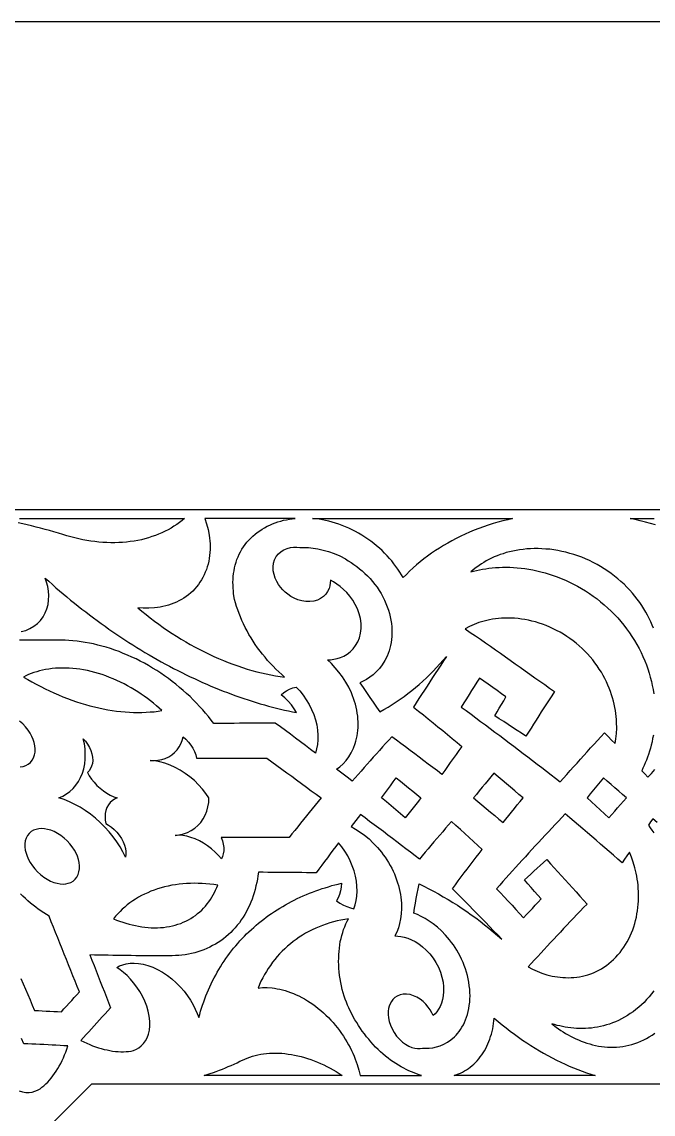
# Model space of a CAD drawing. Extents: x -535 to 1345, y -535 to 535.
# Drawn here: x -157.1 to -47.1, y 344.8 to 535 of the extents above; entities that cross this region are included whole.
import ezdxf

# ---------------------------------------------------------------- set-up
doc = ezdxf.new("R2010")
doc.units = 0
doc.layers.add('LAYER_1', color=18, linetype='CONTINUOUS')
doc.layers.add('LAYER_10', color=174, linetype='CONTINUOUS')

msp = doc.modelspace()

# ---------------------------------------------------------------- linework, layer by layer
at = {"layer": 'LAYER_1'}
for points in [[(-535, 0), (-535, -221.6), (-221.6, -535), (0, -535), (221.6, -535), (535, -221.6), (535, 0), (535, 221.6), (221.6, 535), (0, 535), (-221.6, 535), (-535, 221.6)], [(-109.47, 448.5), (-110.46, 448.5), (-111.44, 448.5), (-112.43, 448.5), (-113.41, 448.5), (-114.4, 448.5), (-115.38, 448.5), (-116.37, 448.5), (-117.35, 448.5), (-118.34, 448.5), (-119.32, 448.5), (-120.3, 448.5), (-121.29, 448.5), (-122.27, 448.5), (-123.26, 448.5), (-124.24, 448.5), (-125.23, 448.5), (-124.91, 447.56), (-124.65, 446.6), (-124.45, 445.61), (-124.39, 445.1), (-124.33, 444.6), (-124.3, 444.09), (-124.28, 443.59), (-124.29, 443.08), (-124.31, 442.57), (-124.37, 442.07), (-124.43, 441.56), (-124.53, 441.07), (-124.63, 440.57), (-124.78, 440.09), (-124.92, 439.61), (-125.12, 439.14), (-125.31, 438.68), (-125.54, 438.24), (-125.78, 437.8), (-126.05, 437.39), (-126.33, 436.98), (-126.65, 436.6), (-126.96, 436.22), (-127.32, 435.87), (-127.67, 435.53), (-128.06, 435.22), (-128.44, 434.91), (-128.86, 434.65), (-129.27, 434.38), (-129.71, 434.16), (-130.15, 433.93), (-130.61, 433.74), (-131.07, 433.56), (-131.54, 433.42), (-132.01, 433.27), (-132.5, 433.17), (-132.98, 433.07), (-133.47, 433), (-133.96, 432.94), (-134.94, 432.88), (-135.92, 432.89), (-136.89, 432.96), (-136.17, 432.37), (-135.45, 431.77), (-134.71, 431.2), (-133.98, 430.63), (-133.22, 430.08), (-132.46, 429.53), (-131.69, 429), (-130.91, 428.48), (-130.12, 427.98), (-129.33, 427.48), (-128.53, 427.01), (-127.73, 426.54), (-126.91, 426.1), (-126.1, 425.66), (-125.28, 425.25), (-124.46, 424.85), (-123.63, 424.47), (-122.8, 424.1), (-121.97, 423.76), (-121.14, 423.42), (-120.31, 423.12), (-119.48, 422.81), (-118.65, 422.55), (-117.82, 422.28), (-116.99, 422.05), (-116.17, 421.82), (-115.35, 421.62), (-114.53, 421.43), (-113.72, 421.27), (-112.9, 421.11), (-112.1, 420.99), (-111.3, 420.87), (-111.81, 421.33), (-112.32, 421.79), (-112.82, 422.27), (-113.31, 422.76), (-113.79, 423.27), (-114.26, 423.79), (-114.71, 424.33), (-115.16, 424.86), (-115.59, 425.42), (-116.01, 425.98), (-116.41, 426.56), (-116.8, 427.14), (-117.16, 427.73), (-117.53, 428.32), (-117.85, 428.92), (-118.18, 429.52), (-118.47, 430.13), (-118.75, 430.74), (-119, 431.35), (-119.25, 431.96), (-119.46, 432.57), (-119.67, 433.18), (-119.84, 433.79), (-120.01, 434.39), (-120.18, 435.38), (-120.23, 435.89), (-120.28, 436.39), (-120.29, 436.89), (-120.31, 437.4), (-120.28, 437.9), (-120.26, 438.41), (-120.19, 438.91), (-120.12, 439.41), (-120.02, 439.9), (-119.91, 440.39), (-119.76, 440.87), (-119.6, 441.34), (-119.41, 441.8), (-119.22, 442.26), (-118.98, 442.7), (-118.74, 443.14), (-118.46, 443.55), (-118.18, 443.97), (-117.87, 444.35), (-117.55, 444.74), (-117.19, 445.09), (-116.84, 445.45), (-116.45, 445.76), (-116.06, 446.08), (-115.65, 446.37), (-115.23, 446.65), (-114.79, 446.9), (-114.34, 447.15), (-113.88, 447.35), (-113.42, 447.56), (-112.94, 447.74), (-112.46, 447.91), (-111.97, 448.04), (-111.48, 448.18), (-110.98, 448.27), (-110.48, 448.37)], [(-71.58, 448.5), (-72.44, 448.29), (-73.29, 448.09), (-74.14, 447.85), (-74.99, 447.61), (-75.82, 447.34), (-76.65, 447.07), (-77.46, 446.76), (-78.27, 446.46), (-79.07, 446.12), (-79.86, 445.78), (-80.63, 445.41), (-81.41, 445.04), (-82.15, 444.63), (-82.9, 444.23), (-83.62, 443.8), (-84.34, 443.36), (-85.04, 442.9), (-85.73, 442.44), (-86.4, 441.95), (-87.06, 441.46), (-87.7, 440.94), (-88.33, 440.42), (-88.93, 439.88), (-89.53, 439.34), (-90.1, 438.77), (-90.67, 438.2), (-90.96, 438.69), (-91.25, 439.18), (-91.58, 439.67), (-91.91, 440.15), (-92.28, 440.63), (-92.64, 441.1), (-93.05, 441.56), (-93.45, 442.02), (-93.89, 442.47), (-94.33, 442.91), (-94.8, 443.33), (-95.27, 443.75), (-95.77, 444.15), (-96.27, 444.54), (-96.79, 444.91), (-97.32, 445.27), (-97.86, 445.6), (-98.41, 445.94), (-98.97, 446.24), (-99.53, 446.53), (-100.1, 446.79), (-100.68, 447.05), (-101.26, 447.28), (-101.84, 447.5), (-102.42, 447.68), (-103, 447.87), (-103.58, 448.01), (-104.16, 448.15), (-104.73, 448.26), (-105.3, 448.36), (-105.86, 448.43), (-106.42, 448.5), (-105.4, 448.5), (-104.37, 448.5), (-103.35, 448.5), (-102.32, 448.5), (-101.3, 448.5), (-100.27, 448.5), (-99.25, 448.5), (-98.22, 448.5), (-97.2, 448.5), (-96.17, 448.5), (-95.15, 448.5), (-94.12, 448.5), (-93.1, 448.5), (-92.07, 448.5), (-91.05, 448.5), (-90.02, 448.5), (-89, 448.5), (-87.97, 448.5), (-86.95, 448.5), (-85.93, 448.5), (-84.9, 448.5), (-83.88, 448.5), (-82.85, 448.5), (-81.83, 448.5), (-80.8, 448.5), (-79.78, 448.5), (-78.75, 448.5), (-77.73, 448.5), (-76.7, 448.5), (-75.68, 448.5), (-74.65, 448.5), (-73.63, 448.5), (-72.6, 448.5)], [(-83.12, 424.44), (-83.61, 423.7), (-84.1, 422.97), (-84.58, 422.24), (-85.06, 421.51), (-85.54, 420.78), (-86.02, 420.04), (-86.49, 419.31), (-86.96, 418.58), (-87.43, 417.85), (-87.9, 417.12), (-88.37, 416.38), (-88.83, 415.65), (-87.98, 414.97), (-87.13, 414.28), (-86.29, 413.6), (-85.44, 412.92), (-84.6, 412.23), (-83.76, 411.55), (-82.93, 410.86), (-82.09, 410.18), (-81.26, 409.49), (-80.43, 408.81), (-80.94, 408.11), (-81.44, 407.42), (-81.94, 406.72), (-82.44, 406.02), (-82.93, 405.33), (-83.42, 404.63), (-83.91, 403.93), (-84.7, 404.53), (-85.48, 405.13), (-86.27, 405.73), (-87.06, 406.32), (-87.85, 406.92), (-88.64, 407.52), (-89.43, 408.12), (-90.23, 408.71), (-91.03, 409.31), (-91.83, 409.91), (-92.63, 410.5), (-93.17, 409.91), (-93.71, 409.31), (-94.25, 408.71), (-94.79, 408.11), (-95.32, 407.51), (-95.85, 406.91), (-96.38, 406.32), (-96.91, 405.72), (-97.43, 405.12), (-97.96, 404.52), (-98.48, 403.92), (-99, 403.32), (-99.52, 402.73), (-100.2, 403.25), (-100.88, 403.78), (-101.57, 404.3), (-102.25, 404.83), (-101.68, 405.27), (-101.12, 405.78), (-100.61, 406.36), (-100.13, 407), (-99.7, 407.7), (-99.32, 408.47), (-99.01, 409.3), (-98.89, 409.74), (-98.76, 410.18), (-98.68, 410.65), (-98.6, 411.11), (-98.55, 411.59), (-98.51, 412.08), (-98.5, 412.58), (-98.5, 413.07), (-98.53, 413.58), (-98.57, 414.09), (-98.65, 414.6), (-98.73, 415.11), (-98.85, 415.63), (-98.97, 416.14), (-99.13, 416.64), (-99.29, 417.15), (-99.48, 417.64), (-99.68, 418.14), (-100.14, 419.1), (-100.66, 420.02), (-101.23, 420.9), (-101.84, 421.72), (-102.49, 422.5), (-103.16, 423.22), (-103.86, 423.88), (-103.3, 423.9), (-102.73, 423.97), (-102.14, 424.09), (-101.55, 424.28), (-100.97, 424.54), (-100.4, 424.87), (-99.86, 425.29), (-99.37, 425.78), (-98.93, 426.36), (-98.56, 427.02), (-98.27, 427.74), (-98.08, 428.52), (-97.98, 429.35), (-97.99, 430.2), (-98.11, 431.06), (-98.32, 431.92), (-98.62, 432.75), (-99, 433.54), (-99.44, 434.29), (-99.94, 434.97), (-100.47, 435.6), (-101.03, 436.15), (-101.61, 436.65), (-102.19, 437.08), (-102.76, 437.44), (-103.32, 437.76), (-103.34, 437.27), (-103.42, 436.78), (-103.57, 436.28), (-103.81, 435.79), (-104.13, 435.33), (-104.53, 434.91), (-105.03, 434.56), (-105.6, 434.28), (-106.23, 434.1), (-106.91, 434.02), (-107.61, 434.04), (-108.31, 434.15), (-108.98, 434.35), (-109.63, 434.62), (-110.22, 434.94), (-110.75, 435.3), (-111.22, 435.69), (-111.63, 436.09), (-112.01, 436.52), (-112.36, 437), (-112.68, 437.54), (-112.95, 438.12), (-113.15, 438.75), (-113.28, 439.4), (-113.3, 440.06), (-113.23, 440.7), (-113.05, 441.31), (-112.76, 441.87), (-112.38, 442.35), (-111.93, 442.75), (-111.42, 443.07), (-110.87, 443.29), (-110.3, 443.43), (-109.74, 443.49), (-109.18, 443.49), (-108.66, 443.44), (-107.93, 443.45), (-107.16, 443.42), (-106.35, 443.34), (-105.49, 443.2), (-104.59, 443), (-103.66, 442.74), (-102.69, 442.39), (-101.71, 441.97), (-100.71, 441.45), (-100.21, 441.15), (-99.71, 440.85), (-99.22, 440.5), (-98.73, 440.16), (-98.25, 439.76), (-97.77, 439.37), (-97.31, 438.94), (-96.85, 438.5), (-96.42, 438.02), (-95.99, 437.55), (-95.6, 437.03), (-95.21, 436.52), (-94.86, 435.98), (-94.51, 435.43), (-94.21, 434.87), (-93.91, 434.3), (-93.66, 433.72), (-93.42, 433.13), (-93.23, 432.54), (-93.04, 431.95), (-92.91, 431.36), (-92.78, 430.77), (-92.71, 430.19), (-92.63, 429.61), (-92.62, 429.05), (-92.6, 428.49), (-92.64, 427.95), (-92.68, 427.41), (-92.76, 426.9), (-92.85, 426.39), (-92.98, 425.91), (-93.11, 425.43), (-93.28, 424.99), (-93.45, 424.55), (-93.85, 423.75), (-94.3, 423.02), (-94.8, 422.37), (-95.33, 421.79), (-95.89, 421.28), (-96.46, 420.85), (-97.03, 420.47), (-97.61, 420.16), (-98.19, 419.89), (-97.62, 419.04), (-97.04, 418.19), (-96.47, 417.34), (-95.89, 416.5), (-95.31, 415.66), (-94.73, 414.82), (-94.01, 415.24), (-93.28, 415.66), (-92.58, 416.11), (-91.87, 416.56), (-91.19, 417.04), (-90.5, 417.52), (-89.83, 418.03), (-89.16, 418.54), (-88.52, 419.08), (-87.87, 419.61), (-87.24, 420.18), (-86.61, 420.74), (-86.01, 421.34), (-85.4, 421.93), (-84.82, 422.54), (-84.24, 423.16), (-83.68, 423.8)], [(-53.73, 409.29), (-53.59, 410.15), (-53.5, 411.05), (-53.45, 411.99), (-53.46, 412.98), (-53.5, 413.49), (-53.53, 414), (-53.6, 414.52), (-53.67, 415.05), (-53.77, 415.59), (-53.87, 416.14), (-54.02, 416.69), (-54.16, 417.24), (-54.34, 417.8), (-54.52, 418.36), (-54.75, 418.93), (-54.97, 419.49), (-55.24, 420.05), (-55.51, 420.62), (-55.82, 421.17), (-56.13, 421.73), (-56.49, 422.28), (-56.84, 422.82), (-57.24, 423.35), (-57.64, 423.88), (-58.08, 424.39), (-58.52, 424.9), (-59, 425.38), (-59.48, 425.87), (-60, 426.32), (-60.51, 426.77), (-61.05, 427.18), (-61.6, 427.6), (-62.17, 427.97), (-62.74, 428.35), (-63.33, 428.68), (-63.92, 429.02), (-64.53, 429.31), (-65.13, 429.6), (-65.75, 429.84), (-66.36, 430.08), (-66.98, 430.28), (-67.6, 430.48), (-68.21, 430.63), (-68.83, 430.78), (-69.44, 430.89), (-70.04, 430.99), (-70.64, 431.06), (-71.23, 431.12), (-71.81, 431.14), (-72.39, 431.16), (-72.95, 431.15), (-73.51, 431.13), (-74.04, 431.08), (-74.57, 431.03), (-75.08, 430.94), (-75.59, 430.86), (-76.07, 430.75), (-76.56, 430.63), (-77.46, 430.36), (-78.31, 430.04), (-79.1, 429.68), (-79.84, 429.28), (-78.96, 428.67), (-78.08, 428.07), (-77.2, 427.46), (-76.33, 426.85), (-75.46, 426.24), (-74.59, 425.64), (-73.72, 425.03), (-72.85, 424.42), (-71.99, 423.81), (-71.13, 423.2), (-70.27, 422.6), (-69.41, 421.99), (-68.56, 421.38), (-67.7, 420.77), (-66.85, 420.16), (-66, 419.56), (-65.16, 418.95), (-64.31, 418.34), (-64.77, 417.63), (-65.23, 416.93), (-65.69, 416.22), (-66.14, 415.52), (-66.59, 414.81), (-67.04, 414.11), (-67.49, 413.4), (-67.94, 412.7), (-68.38, 411.99), (-68.82, 411.29), (-69.26, 410.58), (-70.03, 411.09), (-70.8, 411.6), (-71.58, 412.11), (-72.35, 412.61), (-73.13, 413.12), (-73.91, 413.63), (-74.68, 414.14), (-74.3, 414.8), (-73.91, 415.46), (-73.52, 416.12), (-73.13, 416.77), (-72.74, 417.43), (-73.5, 417.98), (-74.27, 418.53), (-75.04, 419.07), (-75.82, 419.62), (-76.59, 420.16), (-77.37, 420.71), (-77.82, 419.99), (-78.28, 419.26), (-78.73, 418.54), (-79.18, 417.82), (-79.63, 417.1), (-80.07, 416.37), (-80.52, 415.65), (-79.67, 415.03), (-78.83, 414.41), (-78, 413.79), (-77.16, 413.17), (-76.33, 412.55), (-75.5, 411.93), (-74.67, 411.31), (-73.84, 410.69), (-73.02, 410.07), (-72.19, 409.45), (-71.37, 408.83), (-70.55, 408.21), (-69.74, 407.59), (-68.92, 406.97), (-68.11, 406.35), (-67.3, 405.73), (-66.5, 405.11), (-65.69, 404.49), (-64.89, 403.87), (-64.09, 403.25), (-63.29, 402.63), (-62.71, 403.29), (-62.13, 403.94), (-61.54, 404.6), (-60.96, 405.25), (-60.37, 405.91), (-59.78, 406.56), (-59.18, 407.22), (-58.59, 407.87), (-57.99, 408.53), (-57.39, 409.18), (-56.79, 409.84), (-56.19, 410.49), (-55.58, 411.15), (-54.96, 410.53), (-54.34, 409.91)], [(-156.8, 420.89), (-156.06, 420.46), (-155.32, 420.03), (-154.56, 419.63), (-153.8, 419.22), (-153.03, 418.85), (-152.27, 418.47), (-151.49, 418.12), (-150.71, 417.78), (-149.93, 417.46), (-149.15, 417.15), (-148.37, 416.87), (-147.58, 416.59), (-146.8, 416.34), (-146.01, 416.1), (-145.23, 415.89), (-144.45, 415.68), (-143.67, 415.51), (-142.89, 415.33), (-142.12, 415.2), (-141.35, 415.06), (-140.59, 414.97), (-139.83, 414.87), (-139.08, 414.81), (-138.33, 414.75), (-137.6, 414.73), (-136.86, 414.71), (-136.15, 414.73), (-135.43, 414.75), (-134.73, 414.8), (-134.03, 414.85), (-133.35, 414.94), (-132.67, 415.03), (-133.16, 415.46), (-133.64, 415.9), (-134.16, 416.32), (-134.67, 416.74), (-135.21, 417.15), (-135.75, 417.55), (-136.32, 417.93), (-136.88, 418.32), (-137.47, 418.67), (-138.06, 419.03), (-138.66, 419.37), (-139.27, 419.7), (-139.89, 420), (-140.52, 420.3), (-141.15, 420.57), (-141.79, 420.83), (-142.43, 421.07), (-143.07, 421.3), (-143.72, 421.49), (-144.37, 421.69), (-145.02, 421.85), (-145.66, 422), (-146.31, 422.12), (-146.95, 422.23), (-147.58, 422.31), (-148.22, 422.39), (-148.84, 422.42), (-149.46, 422.46), (-150.06, 422.45), (-150.66, 422.45), (-151.24, 422.41), (-151.82, 422.36), (-152.38, 422.28), (-152.94, 422.2), (-153.46, 422.09), (-153.99, 421.97), (-154.49, 421.82), (-154.99, 421.67), (-155.46, 421.49), (-155.93, 421.31), (-156.37, 421.1)], [(-146.37, 410.14), (-145.98, 409.69), (-145.63, 409.18), (-145.31, 408.64), (-145.06, 408.07), (-144.87, 407.49), (-144.76, 406.91), (-144.74, 406.35), (-144.79, 405.82), (-144.92, 405.35), (-145.11, 404.93), (-145.36, 404.57), (-145.66, 404.28), (-145.33, 403.7), (-144.94, 403.12), (-144.49, 402.56), (-144, 402.02), (-143.46, 401.52), (-142.88, 401.06), (-142.29, 400.66), (-141.69, 400.32), (-141.08, 400.05), (-140.49, 399.84), (-140.93, 399.63), (-141.34, 399.35), (-141.7, 399.01), (-142.01, 398.61), (-142.25, 398.15), (-142.43, 397.65), (-142.54, 397.12), (-142.58, 396.55), (-142.55, 395.98), (-142.46, 395.4), (-141.96, 395.1), (-141.46, 394.75), (-140.98, 394.33), (-140.52, 393.85), (-140.1, 393.32), (-139.73, 392.76), (-139.43, 392.19), (-139.2, 391.6), (-139.05, 391.03), (-138.97, 390.49), (-138.96, 389.99), (-139.02, 389.53), (-139.46, 390.42), (-139.97, 391.31), (-140.55, 392.2), (-141.18, 393.07), (-141.87, 393.93), (-142.62, 394.75), (-143.42, 395.54), (-144.26, 396.29), (-145.13, 396.98), (-146.03, 397.62), (-146.94, 398.2), (-147.87, 398.71), (-148.79, 399.15), (-149.71, 399.53), (-150.62, 399.84), (-149.94, 400.15), (-149.31, 400.52), (-148.71, 400.97), (-148.15, 401.48), (-147.65, 402.05), (-147.21, 402.69), (-146.84, 403.38), (-146.53, 404.13), (-146.29, 404.92), (-146.13, 405.75), (-146.04, 406.6), (-146.02, 407.48), (-146.07, 408.36), (-146.19, 409.25)], [(-104.95, 399.84), (-105.47, 399.21), (-105.98, 398.58), (-106.49, 397.95), (-107, 397.32), (-107.51, 396.7), (-108.02, 396.07), (-108.52, 395.44), (-109.02, 394.81), (-109.52, 394.18), (-110.02, 393.55), (-110.51, 392.93), (-111.42, 392.93), (-112.33, 392.93), (-113.24, 392.93), (-114.15, 392.93), (-115.06, 392.93), (-115.97, 392.93), (-116.88, 392.93), (-117.79, 392.93), (-118.7, 392.93), (-119.61, 392.93), (-120.52, 392.93), (-121.43, 392.93), (-122.34, 392.93), (-122.13, 392.36), (-121.98, 391.78), (-121.9, 391.2), (-121.9, 390.64), (-121.98, 390.12), (-122.12, 389.64), (-122.32, 389.21), (-122.85, 389.82), (-123.42, 390.41), (-124.05, 390.97), (-124.72, 391.48), (-125.42, 391.94), (-126.14, 392.35), (-126.88, 392.69), (-127.62, 392.95), (-128.35, 393.15), (-129.06, 393.27), (-129.75, 393.32), (-130.39, 393.31), (-129.66, 393.4), (-128.93, 393.57), (-128.24, 393.82), (-127.58, 394.14), (-126.97, 394.54), (-126.42, 395.02), (-125.92, 395.57), (-125.5, 396.18), (-125.14, 396.84), (-124.87, 397.55), (-124.66, 398.29), (-124.53, 399.06), (-124.48, 399.84), (-125.02, 400.62), (-125.63, 401.38), (-126.3, 402.13), (-127.03, 402.84), (-127.82, 403.5), (-128.64, 404.11), (-129.5, 404.65), (-130.38, 405.13), (-131.27, 405.53), (-132.16, 405.86), (-133.04, 406.1), (-133.9, 406.27), (-134.72, 406.37), (-134.04, 406.35), (-133.37, 406.4), (-132.72, 406.53), (-132.09, 406.72), (-131.5, 406.99), (-130.96, 407.33), (-130.47, 407.73), (-130.04, 408.19), (-129.68, 408.71), (-129.38, 409.26), (-129.16, 409.85), (-129, 410.47), (-128.51, 410.04), (-128.05, 409.56), (-127.64, 409.03), (-127.29, 408.47), (-127, 407.89), (-126.78, 407.31), (-126.64, 406.75), (-125.7, 406.75), (-124.76, 406.75), (-123.81, 406.75), (-122.87, 406.75), (-121.93, 406.75), (-120.99, 406.75), (-120.05, 406.75), (-119.11, 406.75), (-118.16, 406.75), (-117.22, 406.75), (-116.28, 406.75), (-115.34, 406.75), (-114.4, 406.75), (-113.53, 406.12), (-112.66, 405.49), (-111.8, 404.86), (-110.93, 404.23), (-110.07, 403.61), (-109.21, 402.98), (-108.36, 402.35), (-107.5, 401.72), (-106.65, 401.09), (-105.8, 400.47)], [(-69.77, 399.84), (-70.49, 400.45), (-71.21, 401.07), (-71.93, 401.68), (-72.66, 402.3), (-73.38, 402.91), (-74.11, 403.53), (-74.84, 404.15), (-75.36, 403.53), (-75.87, 402.91), (-76.38, 402.3), (-76.89, 401.68), (-77.4, 401.07), (-77.9, 400.45), (-78.4, 399.84), (-77.66, 399.22), (-76.92, 398.61), (-76.18, 397.99), (-75.44, 397.37), (-74.71, 396.76), (-73.98, 396.14), (-73.24, 395.53), (-72.75, 396.14), (-72.26, 396.76), (-71.77, 397.37), (-71.27, 397.99), (-70.77, 398.61), (-70.27, 399.22)], [(-87.55, 399.84), (-88.01, 399.26), (-88.46, 398.68), (-88.92, 398.1), (-89.37, 397.52), (-89.83, 396.94), (-90.28, 396.36), (-91.09, 397.05), (-91.92, 397.75), (-92.74, 398.44), (-93.57, 399.14), (-94.4, 399.84), (-93.89, 400.53), (-93.39, 401.23), (-92.88, 401.93), (-92.37, 402.62), (-91.86, 403.32), (-91.14, 402.74), (-90.42, 402.16), (-89.7, 401.58), (-88.98, 401), (-88.26, 400.42)], [(-51.77, 399.84), (-52.43, 400.42), (-53.09, 401), (-53.76, 401.58), (-54.43, 402.16), (-55.1, 402.74), (-55.77, 403.32), (-56.34, 402.62), (-56.91, 401.93), (-57.48, 401.23), (-58.05, 400.53), (-58.62, 399.84), (-57.85, 399.14), (-57.08, 398.44), (-56.32, 397.75), (-55.56, 397.05), (-54.81, 396.36), (-54.3, 396.94), (-53.8, 397.52), (-53.29, 398.1), (-52.79, 398.68), (-52.28, 399.26)], [(-76.9, 390.86), (-77.65, 391.56), (-78.41, 392.26), (-79.16, 392.95), (-79.92, 393.65), (-80.68, 394.35), (-81.45, 395.04), (-82.21, 395.74), (-82.73, 395.14), (-83.25, 394.54), (-83.76, 393.95), (-84.28, 393.35), (-84.79, 392.75), (-85.3, 392.16), (-85.81, 391.56), (-86.31, 390.96), (-86.81, 390.36), (-87.32, 389.77), (-87.82, 389.17), (-88.59, 389.77), (-89.37, 390.37), (-90.16, 390.96), (-90.94, 391.56), (-91.73, 392.16), (-92.52, 392.76), (-93.31, 393.36), (-94.1, 393.96), (-94.89, 394.55), (-95.69, 395.15), (-96.49, 395.75), (-97.29, 396.35), (-98.09, 396.95), (-98.5, 396.42), (-98.91, 395.9), (-99.32, 395.37), (-99.73, 394.85), (-98.95, 394.4), (-98.16, 393.89), (-97.38, 393.32), (-96.6, 392.68), (-95.85, 391.97), (-95.12, 391.2), (-94.43, 390.37), (-94.11, 389.93), (-93.78, 389.49), (-93.48, 389.03), (-93.19, 388.56), (-92.92, 388.08), (-92.65, 387.6), (-92.42, 387.1), (-92.18, 386.6), (-91.99, 386.09), (-91.79, 385.58), (-91.63, 385.07), (-91.46, 384.56), (-91.34, 384.05), (-91.22, 383.54), (-91.13, 383.03), (-91.05, 382.52), (-91, 382.03), (-90.95, 381.53), (-90.93, 380.57), (-90.98, 379.65), (-91.1, 378.78), (-91.27, 377.95), (-91.49, 377.18), (-91.77, 376.46), (-92.08, 375.8), (-91.58, 375.78), (-91.03, 375.71), (-90.46, 375.58), (-89.85, 375.39), (-89.22, 375.14), (-88.57, 374.8), (-87.91, 374.39), (-87.26, 373.89), (-86.62, 373.31), (-86.01, 372.66), (-85.45, 371.93), (-84.95, 371.15), (-84.51, 370.33), (-84.16, 369.47), (-83.89, 368.61), (-83.71, 367.75), (-83.62, 366.92), (-83.6, 366.13), (-83.66, 365.39), (-83.79, 364.7), (-83.98, 364.08), (-84.21, 363.52), (-84.48, 363.03), (-84.77, 362.6), (-85.09, 362.23), (-85.42, 361.92), (-85.64, 362.4), (-85.93, 362.9), (-86.27, 363.4), (-86.68, 363.89), (-87.15, 364.35), (-87.67, 364.76), (-88.25, 365.12), (-88.85, 365.39), (-89.46, 365.57), (-90.07, 365.66), (-90.65, 365.64), (-91.19, 365.52), (-91.67, 365.33), (-92.08, 365.06), (-92.43, 364.73), (-92.7, 364.37), (-92.92, 363.98), (-93.07, 363.59), (-93.18, 363.16), (-93.25, 362.67), (-93.26, 362.14), (-93.21, 361.55), (-93.08, 360.92), (-92.88, 360.27), (-92.59, 359.62), (-92.23, 358.97), (-91.8, 358.36), (-91.31, 357.81), (-90.78, 357.32), (-90.23, 356.92), (-89.68, 356.61), (-89.13, 356.38), (-88.61, 356.24), (-88.13, 356.18), (-87.69, 356.18), (-87.29, 356.24), (-86.7, 356.22), (-86.1, 356.25), (-85.48, 356.33), (-84.85, 356.47), (-84.21, 356.67), (-83.57, 356.94), (-82.94, 357.28), (-82.32, 357.71), (-81.72, 358.22), (-81.44, 358.52), (-81.16, 358.82), (-80.9, 359.17), (-80.64, 359.52), (-80.41, 359.91), (-80.17, 360.3), (-79.97, 360.74), (-79.77, 361.17), (-79.61, 361.65), (-79.45, 362.13), (-79.33, 362.64), (-79.2, 363.15), (-79.13, 363.7), (-79.06, 364.24), (-79.03, 364.81), (-79, 365.37), (-79.03, 365.96), (-79.05, 366.54), (-79.13, 367.13), (-79.2, 367.72), (-79.33, 368.31), (-79.45, 368.9), (-79.62, 369.48), (-79.79, 370.06), (-80, 370.62), (-80.22, 371.18), (-80.47, 371.72), (-80.72, 372.26), (-81, 372.77), (-81.29, 373.29), (-81.6, 373.76), (-81.91, 374.24), (-82.24, 374.68), (-82.57, 375.12), (-83.26, 375.93), (-83.97, 376.66), (-84.69, 377.31), (-85.41, 377.88), (-86.12, 378.39), (-86.83, 378.83), (-87.51, 379.2), (-88.17, 379.52), (-88.81, 379.78), (-88.67, 380.63), (-88.52, 381.48), (-88.38, 382.33), (-88.22, 383.17), (-88.05, 384.01), (-87.89, 384.86), (-87.03, 384.44), (-86.18, 384.02), (-85.34, 383.57), (-84.5, 383.12), (-83.66, 382.63), (-82.83, 382.15), (-82.01, 381.64), (-81.19, 381.13), (-80.39, 380.6), (-79.58, 380.06), (-78.79, 379.49), (-78, 378.93), (-77.23, 378.34), (-76.46, 377.75), (-75.71, 377.13), (-74.95, 376.52), (-74.22, 375.88), (-73.49, 375.24), (-74.19, 375.97), (-74.9, 376.7), (-75.6, 377.43), (-76.31, 378.17), (-77.03, 378.9), (-77.74, 379.63), (-78.46, 380.36), (-79.17, 381.09), (-79.9, 381.83), (-80.62, 382.56), (-81.34, 383.29), (-82.07, 384.02), (-81.56, 384.71), (-81.06, 385.39), (-80.54, 386.07), (-80.03, 386.76), (-79.52, 387.44), (-79, 388.13), (-78.48, 388.81), (-77.95, 389.49), (-77.43, 390.18)], [(-51.25, 390.39), (-51.67, 389.77), (-52.1, 389.15), (-52.52, 388.53), (-53.27, 389.18), (-54.02, 389.84), (-54.77, 390.49), (-55.52, 391.15), (-56.28, 391.8), (-57.04, 392.46), (-57.8, 393.11), (-58.56, 393.77), (-59.33, 394.42), (-60.09, 395.08), (-60.86, 395.73), (-61.63, 396.39), (-62.41, 397.04), (-63, 396.42), (-63.59, 395.8), (-64.18, 395.18), (-64.76, 394.56), (-65.35, 393.94), (-65.93, 393.32), (-66.51, 392.7), (-67.08, 392.08), (-67.66, 391.46), (-68.23, 390.84), (-68.8, 390.22), (-69.37, 389.6), (-69.94, 388.98), (-70.5, 388.36), (-71.06, 387.74), (-71.62, 387.12), (-72.18, 386.5), (-72.74, 385.88), (-73.29, 385.26), (-73.84, 384.64), (-74.39, 384.02), (-73.71, 383.3), (-73.04, 382.58), (-72.36, 381.85), (-71.69, 381.13), (-71.02, 380.41), (-70.36, 379.69), (-69.69, 378.96), (-69.18, 379.51), (-68.67, 380.05), (-68.15, 380.6), (-67.64, 381.15), (-67.12, 381.69), (-66.6, 382.24), (-67.19, 382.9), (-67.77, 383.56), (-68.35, 384.22), (-68.94, 384.88), (-69.53, 385.54), (-68.98, 386.05), (-68.42, 386.55), (-67.87, 387.06), (-67.32, 387.57), (-66.76, 388.07), (-66.2, 388.58), (-65.64, 389.09), (-64.99, 388.38), (-64.35, 387.68), (-63.7, 386.97), (-63.06, 386.27), (-62.42, 385.56), (-61.78, 384.86), (-61.15, 384.15), (-60.51, 383.45), (-59.88, 382.74), (-59.25, 382.04), (-58.62, 381.33), (-59.21, 380.73), (-59.8, 380.12), (-60.38, 379.51), (-60.97, 378.9), (-61.55, 378.29), (-62.12, 377.69), (-62.7, 377.08), (-63.27, 376.47), (-63.84, 375.86), (-64.41, 375.25), (-64.98, 374.65), (-65.54, 374.04), (-66.11, 373.43), (-66.67, 372.82), (-67.22, 372.21), (-67.78, 371.61), (-68.33, 371), (-68.89, 370.39), (-68.12, 370), (-67.31, 369.64), (-66.48, 369.32), (-65.61, 369.04), (-65.16, 368.93), (-64.71, 368.81), (-64.24, 368.73), (-63.78, 368.65), (-63.31, 368.59), (-62.83, 368.54), (-62.35, 368.53), (-61.87, 368.51), (-61.38, 368.53), (-60.9, 368.55), (-60.41, 368.62), (-59.92, 368.68), (-59.43, 368.79), (-58.94, 368.89), (-58.46, 369.04), (-57.98, 369.2), (-57.5, 369.39), (-57.03, 369.59), (-56.57, 369.83), (-56.11, 370.08), (-55.67, 370.37), (-55.23, 370.66), (-54.81, 370.99), (-54.39, 371.32), (-53.99, 371.7), (-53.6, 372.08), (-53.24, 372.49), (-52.87, 372.91), (-52.54, 373.36), (-52.21, 373.81), (-51.92, 374.29), (-51.62, 374.77), (-51.36, 375.28), (-51.1, 375.79), (-50.88, 376.32), (-50.66, 376.85), (-50.48, 377.4), (-50.3, 377.94), (-50.16, 378.5), (-50.02, 379.06), (-49.92, 379.62), (-49.82, 380.18), (-49.76, 380.75), (-49.69, 381.31), (-49.67, 381.87), (-49.64, 382.43), (-49.65, 382.98), (-49.65, 383.54), (-49.69, 384.08), (-49.73, 384.62), (-49.8, 385.15), (-49.87, 385.68), (-49.96, 386.19), (-50.06, 386.7), (-50.3, 387.68), (-50.58, 388.63), (-50.9, 389.53)], [(-149.91, 384.84), (-149.44, 384.87), (-148.99, 384.97), (-148.55, 385.13), (-148.15, 385.36), (-147.8, 385.67), (-147.51, 386.04), (-147.29, 386.48), (-147.13, 386.96), (-147.05, 387.48), (-147.05, 388.02), (-147.11, 388.58), (-147.23, 389.13), (-147.41, 389.66), (-147.64, 390.19), (-147.93, 390.74), (-148.29, 391.3), (-148.71, 391.84), (-149.19, 392.36), (-149.71, 392.84), (-150.28, 393.28), (-150.86, 393.65), (-151.46, 393.96), (-152.05, 394.19), (-152.62, 394.35), (-153.16, 394.45), (-153.66, 394.48), (-154.14, 394.45), (-154.61, 394.35), (-155.06, 394.19), (-155.46, 393.96), (-155.82, 393.65), (-156.12, 393.28), (-156.34, 392.84), (-156.49, 392.36), (-156.56, 391.84), (-156.56, 391.3), (-156.49, 390.74), (-156.35, 390.19), (-156.17, 389.66), (-155.92, 389.13), (-155.62, 388.58), (-155.25, 388.02), (-154.82, 387.48), (-154.34, 386.96), (-153.81, 386.48), (-153.24, 386.04), (-152.66, 385.67), (-152.07, 385.36), (-151.49, 385.13), (-150.93, 384.97), (-150.4, 384.87)], [(-101.89, 392.03), (-102.38, 391.38), (-102.88, 390.73), (-103.37, 390.07), (-103.86, 389.42), (-104.35, 388.76), (-104.83, 388.11), (-105.32, 387.45), (-105.8, 386.8), (-106.64, 386.8), (-107.48, 386.81), (-108.32, 386.82), (-109.16, 386.83), (-110, 386.83), (-110.84, 386.84), (-111.68, 386.85), (-112.52, 386.85), (-113.36, 386.86), (-114.2, 386.87), (-115.04, 386.88), (-115.88, 386.88), (-115.97, 386.28), (-116.05, 385.68), (-116.17, 385.09), (-116.29, 384.5), (-116.45, 383.91), (-116.6, 383.33), (-116.79, 382.77), (-116.98, 382.2), (-117.21, 381.65), (-117.43, 381.11), (-117.69, 380.58), (-117.95, 380.05), (-118.24, 379.55), (-118.54, 379.05), (-118.86, 378.58), (-119.19, 378.1), (-119.55, 377.66), (-119.91, 377.22), (-120.3, 376.81), (-120.69, 376.4), (-121.1, 376.02), (-121.52, 375.64), (-121.97, 375.3), (-122.41, 374.96), (-122.88, 374.66), (-123.35, 374.36), (-123.84, 374.1), (-124.34, 373.84), (-124.85, 373.61), (-125.36, 373.39), (-125.89, 373.21), (-126.42, 373.03), (-126.96, 372.88), (-127.51, 372.74), (-128.06, 372.64), (-128.62, 372.53), (-129.19, 372.47), (-129.75, 372.4), (-130.32, 372.37), (-130.89, 372.34), (-131.69, 372.34), (-132.48, 372.34), (-133.27, 372.34), (-134.06, 372.34), (-134.86, 372.34), (-135.65, 372.34), (-136.44, 372.35), (-137.24, 372.35), (-138.04, 372.36), (-138.83, 372.37), (-139.63, 372.38), (-140.42, 372.38), (-141.22, 372.4), (-142.02, 372.42), (-142.82, 372.43), (-143.62, 372.45), (-144.42, 372.46), (-145.22, 372.48), (-144.86, 371.56), (-144.5, 370.64), (-144.14, 369.72), (-143.78, 368.8), (-143.42, 367.88), (-143.06, 366.96), (-142.7, 366.04), (-142.35, 365.12), (-141.99, 364.2), (-141.63, 363.28), (-142.11, 362.76), (-142.58, 362.24), (-143.06, 361.72), (-143.53, 361.2), (-144, 360.68), (-144.47, 360.16), (-144.94, 359.64), (-145.4, 359.12), (-145.86, 358.61), (-146.32, 358.09), (-146.78, 357.57), (-146.28, 357.33), (-145.77, 357.09), (-145.26, 356.88), (-144.75, 356.67), (-144.25, 356.49), (-143.74, 356.31), (-143.24, 356.17), (-142.74, 356.03), (-142.24, 355.93), (-141.75, 355.82), (-141.26, 355.75), (-140.78, 355.69), (-140.31, 355.66), (-139.84, 355.62), (-139.39, 355.63), (-138.93, 355.64), (-138.5, 355.68), (-138.06, 355.72), (-137.6, 355.86), (-137.13, 356.05), (-136.69, 356.31), (-136.27, 356.64), (-135.88, 357.04), (-135.53, 357.51), (-135.24, 358.07), (-135.01, 358.7), (-134.85, 359.4), (-134.78, 360.16), (-134.78, 360.97), (-134.88, 361.82), (-135.06, 362.69), (-135.32, 363.57), (-135.66, 364.45), (-136.07, 365.3), (-136.54, 366.12), (-137.05, 366.89), (-137.6, 367.61), (-138.18, 368.28), (-138.76, 368.88), (-139.36, 369.42), (-139.95, 369.9), (-140.53, 370.32), (-140.04, 370.57), (-139.49, 370.79), (-138.89, 370.94), (-138.23, 371.04), (-137.51, 371.06), (-136.75, 371.01), (-135.95, 370.87), (-135.12, 370.65), (-134.27, 370.34), (-133.42, 369.94), (-132.57, 369.47), (-131.73, 368.92), (-130.93, 368.3), (-130.17, 367.62), (-129.46, 366.9), (-128.81, 366.15), (-128.22, 365.37), (-127.7, 364.59), (-127.25, 363.81), (-126.86, 363.04), (-126.53, 362.29), (-126.27, 361.56), (-126.1, 362.12), (-125.94, 362.67), (-125.78, 363.22), (-125.59, 363.76), (-125.4, 364.3), (-125.21, 364.84), (-125, 365.37), (-124.78, 365.9), (-124.56, 366.43), (-124.32, 366.94), (-124.08, 367.46), (-123.84, 367.97), (-123.58, 368.47), (-123.31, 368.97), (-123.04, 369.46), (-122.75, 369.95), (-122.46, 370.43), (-122.17, 370.91), (-121.85, 371.38), (-121.53, 371.84), (-121.22, 372.3), (-120.88, 372.75), (-120.53, 373.2), (-120.19, 373.64), (-119.83, 374.07), (-119.46, 374.49), (-119.09, 374.92), (-118.71, 375.33), (-118.32, 375.73), (-117.93, 376.14), (-117.52, 376.52), (-117.1, 376.91), (-116.69, 377.29), (-116.26, 377.66), (-115.83, 378.02), (-115.39, 378.38), (-114.94, 378.72), (-114.49, 379.06), (-114.03, 379.4), (-113.56, 379.72), (-113.09, 380.04), (-112.61, 380.35), (-112.12, 380.65), (-111.63, 380.94), (-111.14, 381.24), (-110.63, 381.51), (-110.12, 381.77), (-109.62, 382.04), (-109.09, 382.29), (-108.57, 382.53), (-108.05, 382.78), (-107.51, 383), (-106.97, 383.22), (-106.43, 383.44), (-105.88, 383.64), (-105.34, 383.83), (-104.78, 384.03), (-104.22, 384.2), (-103.66, 384.37), (-103.1, 384.55), (-102.53, 384.69), (-101.96, 384.84), (-101.39, 384.99), (-101.44, 384.3), (-101.55, 383.64), (-101.72, 383), (-101.96, 382.42), (-102.26, 381.88), (-101.68, 381.5), (-101.07, 381.17), (-100.46, 380.9), (-99.85, 380.68), (-99.24, 380.52), (-99.01, 381.21), (-98.83, 381.96), (-98.72, 382.75), (-98.68, 383.58), (-98.7, 384.44), (-98.79, 385.32), (-98.96, 386.22), (-99.2, 387.12), (-99.51, 388.01), (-99.88, 388.88), (-100.31, 389.73), (-100.79, 390.54), (-101.32, 391.31)], [(-122.96, 384.65), (-123.65, 384.73), (-124.33, 384.82), (-125.01, 384.88), (-125.69, 384.93), (-126.37, 384.94), (-127.04, 384.96), (-127.71, 384.94), (-128.38, 384.92), (-129.04, 384.86), (-129.69, 384.8), (-130.33, 384.71), (-130.98, 384.61), (-131.6, 384.47), (-132.23, 384.34), (-132.83, 384.17), (-133.44, 384), (-134.02, 383.79), (-134.6, 383.58), (-135.16, 383.33), (-135.71, 383.09), (-136.24, 382.81), (-136.77, 382.53), (-137.27, 382.21), (-137.77, 381.9), (-138.24, 381.55), (-138.71, 381.2), (-139.14, 380.83), (-139.58, 380.45), (-139.98, 380.05), (-140.38, 379.64), (-140.75, 379.21), (-141.11, 378.78), (-140.58, 378.57), (-140.04, 378.36), (-139.49, 378.18), (-138.94, 378), (-138.39, 377.85), (-137.84, 377.7), (-137.29, 377.59), (-136.73, 377.47), (-136.18, 377.39), (-135.63, 377.31), (-135.08, 377.27), (-134.53, 377.22), (-133.99, 377.22), (-133.45, 377.22), (-132.92, 377.25), (-132.39, 377.29), (-131.88, 377.36), (-131.36, 377.44), (-130.86, 377.56), (-130.36, 377.67), (-129.89, 377.83), (-129.41, 377.98), (-128.95, 378.18), (-128.5, 378.37), (-128.07, 378.61), (-127.64, 378.84), (-127.24, 379.11), (-126.83, 379.37), (-126.46, 379.68), (-126.09, 379.98), (-125.75, 380.31), (-125.41, 380.64), (-125.1, 381), (-124.79, 381.36), (-124.51, 381.74), (-124.23, 382.12), (-123.99, 382.53), (-123.75, 382.93), (-123.53, 383.35), (-123.32, 383.78), (-123.14, 384.21)], [(-100.18, 378.8), (-100.84, 378.68), (-101.5, 378.56), (-102.14, 378.4), (-102.79, 378.24), (-103.43, 378.05), (-104.06, 377.86), (-104.68, 377.63), (-105.3, 377.4), (-105.89, 377.13), (-106.49, 376.86), (-107.07, 376.56), (-107.65, 376.25), (-108.2, 375.91), (-108.75, 375.57), (-109.28, 375.2), (-109.8, 374.83), (-110.3, 374.42), (-110.8, 374.01), (-111.27, 373.57), (-111.73, 373.13), (-112.17, 372.66), (-112.6, 372.19), (-113.01, 371.7), (-113.41, 371.2), (-113.78, 370.67), (-114.15, 370.15), (-114.48, 369.6), (-114.82, 369.05), (-115.12, 368.47), (-115.42, 367.9), (-115.68, 367.31), (-115.94, 366.72), (-115.17, 366.79), (-114.36, 366.8), (-113.5, 366.74), (-113.06, 366.68), (-112.61, 366.61), (-112.15, 366.51), (-111.69, 366.41), (-111.21, 366.27), (-110.74, 366.13), (-110.26, 365.95), (-109.77, 365.78), (-109.29, 365.56), (-108.8, 365.34), (-108.31, 365.08), (-107.82, 364.82), (-107.34, 364.52), (-106.86, 364.22), (-106.38, 363.89), (-105.91, 363.55), (-105.45, 363.18), (-104.99, 362.81), (-104.55, 362.41), (-104.1, 362.01), (-103.68, 361.58), (-103.26, 361.15), (-102.86, 360.7), (-102.47, 360.25), (-102.1, 359.78), (-101.73, 359.31), (-101.39, 358.82), (-101.06, 358.34), (-100.75, 357.84), (-100.44, 357.35), (-100.17, 356.85), (-99.9, 356.35), (-99.66, 355.85), (-99.42, 355.35), (-99.21, 354.86), (-99, 354.36), (-98.65, 353.38), (-98.36, 352.43), (-98.12, 351.5), (-97.36, 351.5), (-96.6, 351.5), (-95.83, 351.5), (-95.07, 351.5), (-94.31, 351.5), (-93.54, 351.5), (-92.78, 351.5), (-92.02, 351.5), (-91.25, 351.5), (-90.49, 351.5), (-89.73, 351.5), (-88.96, 351.5), (-88.2, 351.5), (-87.44, 351.5), (-87.87, 351.63), (-88.31, 351.76), (-88.76, 351.93), (-89.2, 352.1), (-89.65, 352.3), (-90.11, 352.51), (-90.56, 352.75), (-91.02, 352.99), (-91.48, 353.27), (-91.93, 353.55), (-92.39, 353.86), (-92.84, 354.17), (-93.29, 354.52), (-93.74, 354.87), (-94.17, 355.25), (-94.61, 355.63), (-95.03, 356.04), (-95.46, 356.45), (-95.86, 356.89), (-96.27, 357.33), (-96.66, 357.79), (-97.04, 358.25), (-97.4, 358.73), (-97.77, 359.2), (-98.1, 359.7), (-98.44, 360.19), (-98.75, 360.7), (-99.06, 361.2), (-99.34, 361.71), (-99.62, 362.22), (-99.86, 362.73), (-100.11, 363.25), (-100.33, 363.76), (-100.55, 364.27), (-100.73, 364.78), (-100.92, 365.28), (-101.08, 365.89), (-101.25, 366.49), (-101.38, 367.1), (-101.52, 367.71), (-101.62, 368.32), (-101.72, 368.93), (-101.78, 369.54), (-101.84, 370.15), (-101.87, 370.75), (-101.9, 371.36), (-101.88, 371.95), (-101.87, 372.54), (-101.82, 373.11), (-101.77, 373.69), (-101.69, 374.25), (-101.6, 374.81), (-101.47, 375.35), (-101.35, 375.89), (-101.19, 376.4), (-101.02, 376.91), (-100.83, 377.4), (-100.63, 377.89), (-100.41, 378.34)], [(-57.23, 351.5), (-58.05, 351.5), (-58.86, 351.5), (-59.68, 351.5), (-60.5, 351.5), (-61.32, 351.5), (-62.14, 351.5), (-62.95, 351.5), (-63.77, 351.5), (-64.59, 351.5), (-65.41, 351.5), (-66.23, 351.5), (-67.04, 351.5), (-67.86, 351.5), (-68.68, 351.5), (-69.5, 351.5), (-70.31, 351.5), (-71.13, 351.5), (-71.95, 351.5), (-72.77, 351.5), (-73.59, 351.5), (-74.4, 351.5), (-75.22, 351.5), (-76.04, 351.5), (-76.86, 351.5), (-77.68, 351.5), (-78.49, 351.5), (-79.31, 351.5), (-80.13, 351.5), (-80.95, 351.5), (-81.77, 351.5), (-81.03, 351.76), (-80.68, 351.92), (-80.32, 352.08), (-79.97, 352.28), (-79.63, 352.48), (-79.3, 352.71), (-78.97, 352.94), (-78.66, 353.2), (-78.34, 353.46), (-78.05, 353.76), (-77.76, 354.06), (-77.48, 354.38), (-77.21, 354.71), (-76.96, 355.06), (-76.72, 355.42), (-76.49, 355.8), (-76.27, 356.18), (-76.08, 356.58), (-75.88, 356.99), (-75.72, 357.41), (-75.55, 357.83), (-75.41, 358.27), (-75.27, 358.71), (-75.16, 359.16), (-75.05, 359.61), (-74.97, 360.07), (-74.89, 360.54), (-74.79, 361.47), (-74.1, 360.89), (-73.41, 360.32), (-72.7, 359.76), (-72, 359.21), (-71.28, 358.69), (-70.57, 358.16), (-69.85, 357.66), (-69.12, 357.17), (-68.39, 356.7), (-67.66, 356.23), (-66.92, 355.8), (-66.18, 355.36), (-65.44, 354.95), (-64.7, 354.55), (-63.95, 354.17), (-63.21, 353.8), (-62.46, 353.46), (-61.71, 353.12), (-60.96, 352.82), (-60.21, 352.51), (-59.47, 352.24), (-58.72, 351.97), (-57.97, 351.74)], [(-101.27, 351.5), (-102.07, 351.5), (-102.88, 351.5), (-103.68, 351.5), (-104.48, 351.5), (-105.28, 351.5), (-106.08, 351.5), (-106.89, 351.5), (-107.69, 351.5), (-108.49, 351.5), (-109.29, 351.5), (-110.1, 351.5), (-110.9, 351.5), (-111.7, 351.5), (-112.5, 351.5), (-113.3, 351.5), (-114.11, 351.5), (-114.91, 351.5), (-115.71, 351.5), (-116.51, 351.5), (-117.32, 351.5), (-118.12, 351.5), (-118.92, 351.5), (-119.72, 351.5), (-120.53, 351.5), (-121.33, 351.5), (-122.13, 351.5), (-122.93, 351.5), (-123.73, 351.5), (-124.54, 351.5), (-125.34, 351.5), (-124.8, 351.67), (-124.26, 351.84), (-123.72, 352.01), (-123.2, 352.21), (-122.67, 352.4), (-122.14, 352.59), (-121.62, 352.81), (-121.11, 353.03), (-120.59, 353.24), (-120.09, 353.48), (-119.58, 353.72), (-119.08, 353.96), (-118.66, 354.16), (-118.25, 354.36), (-117.81, 354.53), (-117.37, 354.7), (-116.9, 354.84), (-116.44, 354.98), (-115.95, 355.08), (-115.47, 355.19), (-114.96, 355.26), (-114.46, 355.33), (-113.93, 355.36), (-113.41, 355.4), (-112.87, 355.39), (-112.33, 355.39), (-111.79, 355.35), (-111.24, 355.31), (-110.68, 355.23), (-110.12, 355.16), (-109.56, 355.04), (-108.99, 354.93), (-108.43, 354.78), (-107.86, 354.63), (-107.29, 354.45), (-106.73, 354.26), (-106.16, 354.05), (-105.6, 353.83), (-105.04, 353.58), (-104.49, 353.33), (-103.94, 353.05), (-103.39, 352.78), (-102.85, 352.47), (-102.32, 352.16), (-101.79, 351.83)]]:
    msp.add_lwpolyline(points, close=True, dxfattribs=at)
for points in [[(-157.49, 448.5), (-156.46, 448.5), (-155.44, 448.5), (-154.41, 448.5), (-153.38, 448.5), (-152.35, 448.5), (-151.33, 448.5), (-150.3, 448.5), (-149.27, 448.5), (-148.24, 448.5), (-147.22, 448.5), (-146.19, 448.5), (-145.16, 448.5), (-144.14, 448.5), (-143.11, 448.5), (-142.08, 448.5), (-141.05, 448.5), (-140.03, 448.5), (-139, 448.5), (-137.97, 448.5), (-136.94, 448.5), (-135.92, 448.5), (-134.89, 448.5), (-133.86, 448.5), (-132.83, 448.5), (-131.81, 448.5), (-130.78, 448.5), (-129.75, 448.5), (-128.73, 448.5), (-129.17, 448.15), (-129.62, 447.79), (-130.1, 447.47), (-130.58, 447.14), (-131.09, 446.84), (-131.6, 446.54), (-132.14, 446.28), (-132.68, 446.01), (-133.25, 445.77), (-133.82, 445.54), (-134.42, 445.34), (-135.01, 445.14), (-135.63, 444.98), (-136.25, 444.81), (-136.89, 444.69), (-137.53, 444.56), (-138.19, 444.48), (-138.85, 444.39), (-139.52, 444.34), (-140.2, 444.29), (-140.88, 444.28), (-141.57, 444.27), (-142.26, 444.3), (-142.96, 444.33), (-143.66, 444.4), (-144.36, 444.47), (-145.06, 444.57), (-145.76, 444.68), (-146.46, 444.81), (-147.17, 444.95), (-147.86, 445.13), (-148.56, 445.3), (-149.25, 445.5), (-149.94, 445.71), (-150.72, 445.94), (-151.49, 446.16), (-152.27, 446.39), (-153.04, 446.6), (-153.82, 446.81), (-154.6, 447.01), (-155.38, 447.2), (-156.16, 447.38), (-156.93, 447.57), (-157.71, 447.74)], [(-46.68, 447.37), (-47.56, 447.64), (-48.45, 447.87), (-49.34, 448.1), (-50.23, 448.3), (-51.12, 448.5), (-50.08, 448.5), (-49.03, 448.5), (-47.99, 448.5), (-46.94, 448.5)], [(-47.02, 429.38), (-47.26, 429.94), (-47.5, 430.51), (-47.78, 431.08), (-48.06, 431.64), (-48.39, 432.21), (-48.71, 432.77), (-49.08, 433.33), (-49.45, 433.88), (-49.86, 434.43), (-50.27, 434.97), (-50.73, 435.5), (-51.19, 436.03), (-51.68, 436.53), (-52.18, 437.04), (-52.72, 437.52), (-53.25, 438), (-53.83, 438.45), (-54.4, 438.9), (-55.01, 439.32), (-55.61, 439.73), (-56.25, 440.11), (-56.88, 440.49), (-57.54, 440.82), (-58.2, 441.16), (-58.88, 441.45), (-59.55, 441.74), (-60.24, 441.99), (-60.93, 442.23), (-61.63, 442.43), (-62.33, 442.63), (-63.03, 442.78), (-63.72, 442.92), (-64.42, 443.03), (-65.11, 443.13), (-65.79, 443.18), (-66.48, 443.24), (-67.14, 443.25), (-67.81, 443.26), (-68.46, 443.23), (-69.11, 443.2), (-69.73, 443.12), (-70.36, 443.05), (-70.96, 442.94), (-71.56, 442.83), (-72.13, 442.69), (-72.7, 442.55), (-73.24, 442.37), (-73.78, 442.2), (-74.29, 442), (-74.79, 441.8), (-75.27, 441.57), (-75.74, 441.35), (-76.18, 441.1), (-76.62, 440.85), (-77.03, 440.59), (-77.44, 440.33), (-78.19, 439.78), (-78.88, 439.2), (-78.38, 439.33), (-77.88, 439.45), (-77.35, 439.56), (-76.82, 439.67), (-76.26, 439.75), (-75.71, 439.83), (-75.12, 439.89), (-74.54, 439.95), (-73.94, 439.98), (-73.33, 440), (-72.7, 440), (-72.07, 440), (-71.42, 439.96), (-70.77, 439.92), (-70.1, 439.84), (-69.43, 439.77), (-68.74, 439.65), (-68.05, 439.54), (-67.35, 439.38), (-66.65, 439.23), (-65.94, 439.03), (-65.24, 438.83), (-64.52, 438.58), (-63.81, 438.33), (-63.1, 438.04), (-62.38, 437.75), (-61.68, 437.42), (-60.97, 437.08), (-60.27, 436.69), (-59.57, 436.31), (-58.89, 435.88), (-58.21, 435.45), (-57.54, 434.98), (-56.88, 434.5), (-56.25, 433.98), (-55.61, 433.47), (-55.01, 432.91), (-54.4, 432.36), (-53.83, 431.76), (-53.26, 431.17), (-52.73, 430.54), (-52.21, 429.92), (-51.72, 429.27), (-51.23, 428.61), (-50.79, 427.93), (-50.35, 427.26), (-49.96, 426.56), (-49.56, 425.86), (-49.22, 425.16), (-48.88, 424.45), (-48.58, 423.73), (-48.29, 423.01), (-48.04, 422.29), (-47.8, 421.56), (-47.6, 420.84), (-47.41, 420.12), (-47.26, 419.41), (-47.11, 418.69), (-47.01, 417.99)], [(-157.19, 428.8), (-156.4, 429.02), (-155.66, 429.33), (-154.98, 429.73), (-154.36, 430.21), (-153.82, 430.76), (-153.36, 431.38), (-152.99, 432.05), (-152.71, 432.77), (-152.52, 433.53), (-152.41, 434.3), (-152.39, 435.08), (-152.45, 435.86), (-152.57, 436.63), (-152.76, 437.39), (-153, 438.11), (-152.38, 437.56), (-151.76, 437.01), (-151.14, 436.45), (-150.5, 435.91), (-149.86, 435.37), (-149.23, 434.83), (-148.58, 434.3), (-147.93, 433.77), (-147.28, 433.25), (-146.62, 432.73), (-145.95, 432.22), (-145.29, 431.7), (-144.62, 431.21), (-143.94, 430.71), (-143.27, 430.21), (-142.59, 429.73), (-141.9, 429.24), (-141.22, 428.76), (-140.53, 428.3), (-139.84, 427.83), (-139.14, 427.37), (-138.44, 426.92), (-137.74, 426.48), (-137.04, 426.03), (-136.34, 425.61), (-135.63, 425.18), (-134.92, 424.75), (-134.21, 424.35), (-133.5, 423.94), (-132.79, 423.53), (-132.07, 423.15), (-131.35, 422.76), (-130.64, 422.38), (-129.92, 422.02), (-129.2, 421.65), (-128.48, 421.29), (-127.76, 420.95), (-127.03, 420.61), (-126.31, 420.27), (-125.59, 419.95), (-124.87, 419.64), (-124.15, 419.32), (-123.43, 419.02), (-122.71, 418.73), (-121.99, 418.44), (-121.26, 418.17), (-120.54, 417.9), (-119.83, 417.63), (-119.11, 417.38), (-118.39, 417.14), (-117.68, 416.89), (-116.96, 416.67), (-116.25, 416.45), (-115.54, 416.23), (-114.83, 416.04), (-114.12, 415.84), (-113.41, 415.64), (-112.71, 415.47), (-112, 415.3), (-111.3, 415.13), (-110.61, 414.98), (-109.91, 414.83), (-109.21, 414.69), (-109.64, 415.37), (-110.12, 416.04), (-110.66, 416.67), (-111.25, 417.26), (-111.88, 417.8), (-111.45, 418.17), (-110.97, 418.5), (-110.45, 418.78), (-109.9, 418.99), (-109.31, 419.15), (-108.68, 418.46), (-108.09, 417.71), (-107.54, 416.92), (-107.04, 416.1), (-106.61, 415.23), (-106.24, 414.35), (-105.94, 413.45), (-105.72, 412.56), (-105.57, 411.66), (-105.51, 410.79), (-105.51, 409.94), (-105.59, 409.13), (-105.74, 408.36), (-105.94, 407.64), (-106.81, 408.29), (-107.68, 408.95), (-108.55, 409.6), (-109.42, 410.26), (-110.29, 410.91), (-111.17, 411.57), (-112.05, 412.22), (-112.93, 412.88), (-113.82, 412.87), (-114.72, 412.86), (-115.61, 412.86), (-116.5, 412.85), (-117.39, 412.84), (-118.29, 412.83), (-119.18, 412.83), (-120.07, 412.82), (-120.96, 412.81), (-121.85, 412.8), (-122.75, 412.8), (-123.64, 412.79), (-124.1, 413.39), (-124.57, 413.99), (-125.07, 414.59), (-125.57, 415.18), (-126.11, 415.76), (-126.64, 416.34), (-127.21, 416.91), (-127.78, 417.47), (-128.38, 418.02), (-128.97, 418.57), (-129.6, 419.09), (-130.23, 419.62), (-130.88, 420.12), (-131.54, 420.62), (-132.21, 421.1), (-132.89, 421.57), (-133.59, 422.01), (-134.29, 422.46), (-135, 422.87), (-135.72, 423.28), (-136.45, 423.65), (-137.18, 424.03), (-137.91, 424.37), (-138.65, 424.71), (-139.4, 425.01), (-140.14, 425.31), (-140.89, 425.57), (-141.63, 425.84), (-142.37, 426.06), (-143.12, 426.28), (-143.85, 426.46), (-144.59, 426.65), (-145.32, 426.79), (-146.05, 426.93), (-146.76, 427.04), (-147.47, 427.14), (-148.17, 427.21), (-148.87, 427.27), (-149.55, 427.3), (-150.22, 427.33), (-151.13, 427.33), (-152.04, 427.33), (-152.95, 427.33), (-153.86, 427.33), (-154.77, 427.33), (-155.68, 427.33), (-156.59, 427.33), (-157.5, 427.32)], [(-157.35, 405.23), (-156.86, 405.32), (-156.4, 405.48), (-155.98, 405.72), (-155.6, 406.02), (-155.29, 406.4), (-155.04, 406.83), (-154.87, 407.31), (-154.78, 407.83), (-154.76, 408.38), (-154.82, 408.93), (-154.93, 409.48), (-155.11, 410.01), (-155.34, 410.55), (-155.64, 411.1), (-156, 411.65), (-156.43, 412.19), (-156.93, 412.71), (-157.47, 413.2)], [(-47.07, 410.76), (-47.19, 410.17), (-47.3, 409.59), (-47.44, 409.03), (-47.58, 408.48), (-47.74, 407.95), (-47.9, 407.42), (-48.09, 406.92), (-48.27, 406.42), (-48.47, 405.94), (-48.67, 405.47), (-48.88, 405.02), (-49.09, 404.57), (-48.55, 404.02), (-48.01, 403.46), (-47.41, 404.11), (-46.81, 404.76)], [(-46.41, 395.56), (-47.15, 396.21), (-47.55, 395.66), (-47.94, 395.1), (-47.63, 394.65), (-47.31, 394.21), (-47.01, 393.73)], [(-157.25, 368.4), (-156.85, 367.46), (-156.45, 366.53), (-156.05, 365.6), (-155.65, 364.67), (-155.26, 363.74), (-154.86, 362.8), (-154.19, 362.78), (-153.52, 362.75), (-152.85, 362.72), (-152.18, 362.68), (-151.51, 362.65), (-150.85, 362.62), (-150.19, 362.58), (-149.74, 363.08), (-149.3, 363.57), (-148.85, 364.06), (-148.4, 364.56), (-147.95, 365.05), (-147.49, 365.55), (-147.04, 366.04), (-147.42, 366.98), (-147.8, 367.92), (-148.17, 368.86), (-148.55, 369.8), (-148.93, 370.75), (-149.31, 371.69), (-149.68, 372.63), (-150.06, 373.57), (-150.44, 374.51), (-150.82, 375.45), (-151.2, 376.39), (-151.57, 377.33), (-151.95, 378.27), (-152.33, 379.21), (-153.27, 379.8), (-154.21, 380.44), (-154.67, 380.8), (-155.13, 381.15), (-155.58, 381.53), (-156.03, 381.91), (-156.47, 382.31), (-156.91, 382.71), (-157.33, 383.14)], [(-46.98, 366.21), (-47.4, 365.69), (-47.81, 365.17), (-48.25, 364.7), (-48.69, 364.22), (-49.15, 363.79), (-49.61, 363.36), (-50.1, 362.98), (-50.58, 362.6), (-51.08, 362.26), (-51.58, 361.92), (-52.09, 361.63), (-52.6, 361.34), (-53.12, 361.09), (-53.64, 360.85), (-54.17, 360.65), (-54.7, 360.45), (-55.23, 360.29), (-55.76, 360.14), (-56.29, 360.02), (-56.82, 359.91), (-57.34, 359.83), (-57.87, 359.75), (-58.39, 359.72), (-58.91, 359.68), (-59.43, 359.67), (-59.94, 359.67), (-60.45, 359.7), (-60.95, 359.73), (-61.44, 359.78), (-61.94, 359.84), (-62.42, 359.92), (-62.9, 360.01), (-63.37, 360.11), (-63.84, 360.22), (-64.29, 360.35), (-64.74, 360.47), (-63.99, 359.9), (-63.2, 359.34), (-62.78, 359.08), (-62.37, 358.82), (-61.93, 358.57), (-61.49, 358.33), (-61.04, 358.1), (-60.59, 357.88), (-60.11, 357.68), (-59.64, 357.48), (-59.15, 357.3), (-58.67, 357.13), (-58.16, 356.98), (-57.66, 356.84), (-57.15, 356.73), (-56.63, 356.62), (-56.11, 356.55), (-55.59, 356.48), (-55.06, 356.45), (-54.53, 356.41), (-53.99, 356.42), (-53.46, 356.43), (-52.92, 356.49), (-52.39, 356.54), (-51.86, 356.65), (-51.33, 356.75), (-50.8, 356.9), (-50.28, 357.05), (-49.76, 357.25), (-49.25, 357.44), (-48.75, 357.69), (-48.26, 357.93), (-47.78, 358.22), (-47.3, 358.51), (-46.84, 358.85)], [(-157.56, 348.82), (-156.97, 348.64), (-156.38, 348.54), (-155.82, 348.53), (-155.29, 348.6), (-154.8, 348.73), (-154.33, 348.92), (-153.91, 349.16), (-153.57, 349.44), (-153.23, 349.71), (-152.91, 350.03), (-152.58, 350.35), (-152.27, 350.7), (-151.96, 351.05), (-151.67, 351.44), (-151.37, 351.83), (-151.1, 352.26), (-150.82, 352.68), (-150.57, 353.14), (-150.31, 353.59), (-150.08, 354.08), (-149.84, 354.56), (-149.63, 355.07), (-149.42, 355.57), (-149.24, 356.1), (-149.05, 356.63), (-149.74, 356.67), (-150.43, 356.71), (-151.13, 356.75), (-151.82, 356.79), (-152.52, 356.83), (-153.22, 356.86), (-153.92, 356.9), (-154.62, 356.93), (-155.32, 356.96), (-156.02, 356.99), (-156.73, 357.02), (-157.13, 357.93)]]:
    msp.add_lwpolyline(points, dxfattribs=at)
at = {"layer": 'LAYER_10'}
for points in [[(-450, 0), (-450, -186.4), (-186.4, -450), (0, -450), (186.4, -450), (450, -186.4), (450, 0), (450, 186.4), (186.4, 450), (0, 450), (-186.4, 450), (-450, 186.4)], [(-350, 0), (-350, -144.97), (-144.97, -350), (0, -350), (144.97, -350), (350, -144.97), (350, 0), (350, 144.97), (144.97, 350), (0, 350), (-144.97, 350), (-350, 144.97)]]:
    msp.add_lwpolyline(points, close=True, dxfattribs=at)

doc.saveas('drawing.dxf')
